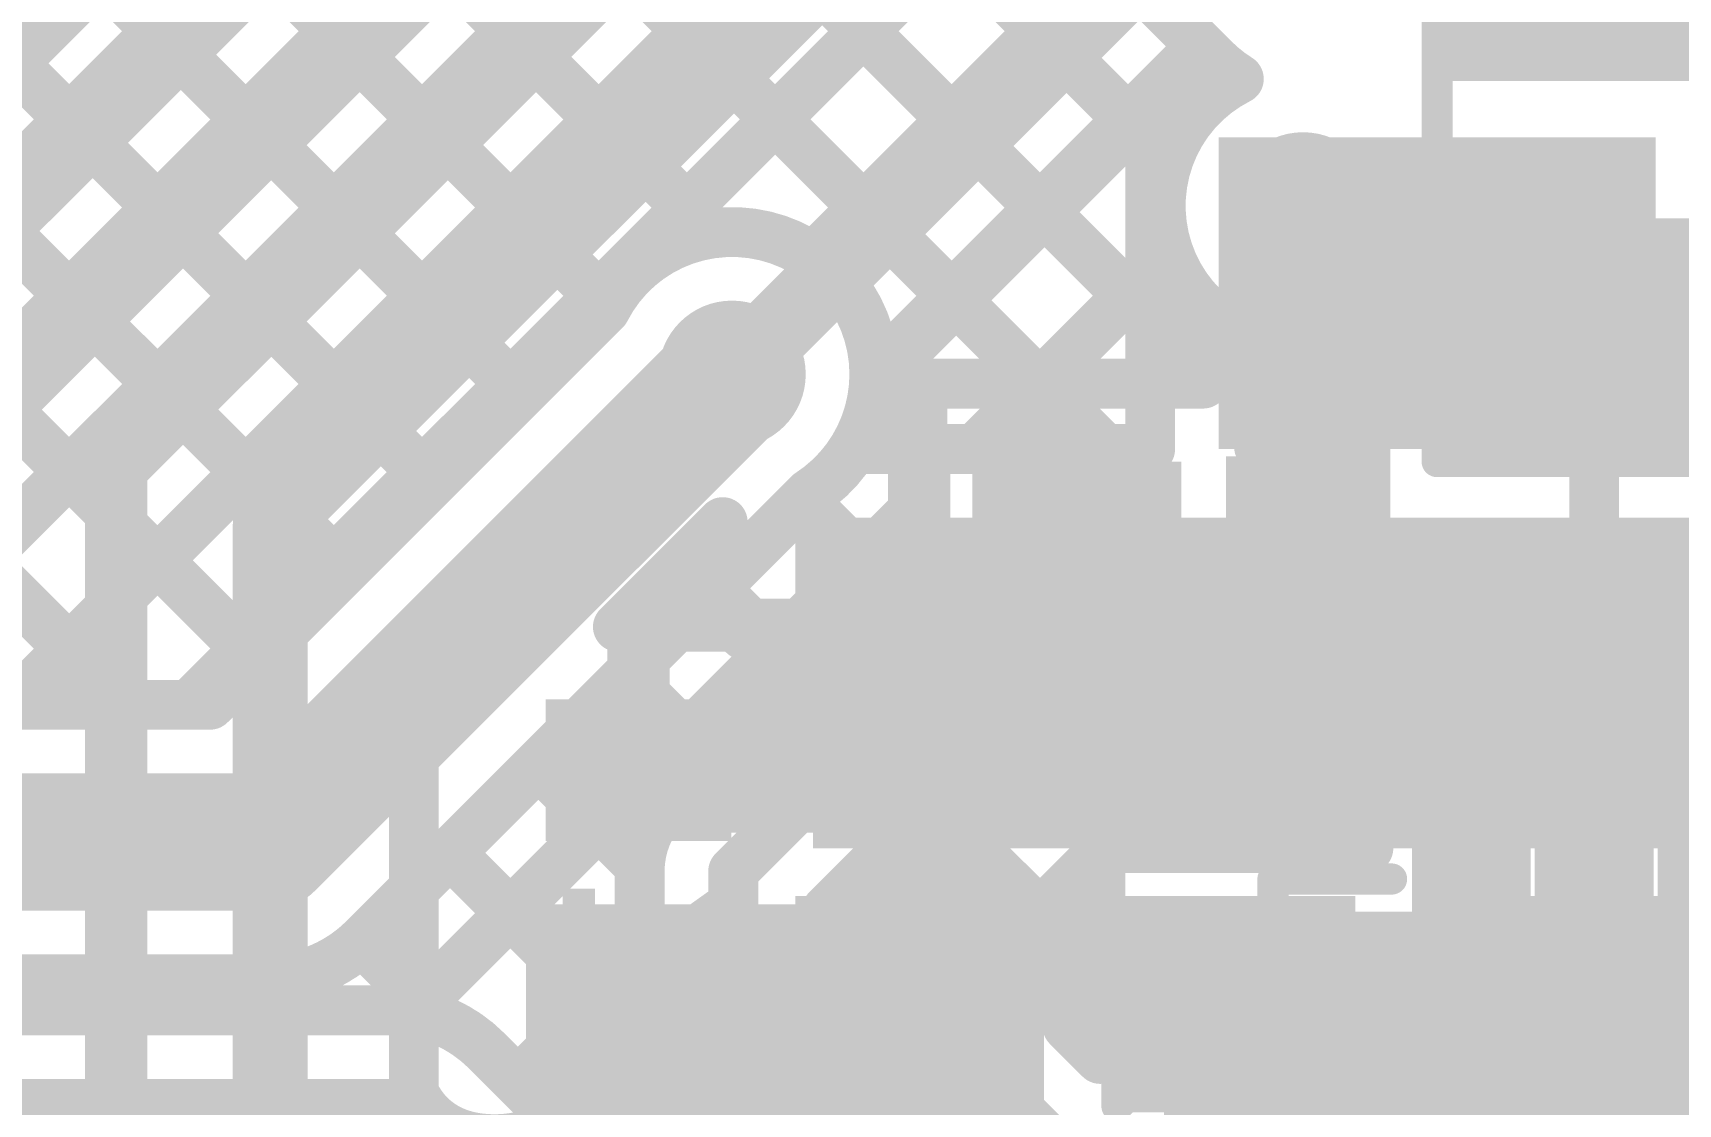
# Model space of a CAD drawing. Header units: millimetres. Extents: x -0.57 to 2.98, y -0.65 to 2.86.
# Drawn here: x 1.542 to 1.8056, y 1.326 to 1.4977 of the extents above; entities that cross this region are included whole.
import ezdxf

# ---------------------------------------------------------------- set-up
doc = ezdxf.new("R2010")
doc.units = ezdxf.units.MM
doc.header["$MEASUREMENT"] = 0
for name, color, linetype in [('BottomLayer', 5, 'Continuous'), ('BottomPaste', 16, 'Continuous'), ('BottomSolder', 6, 'Continuous'), ('Mechanical2', 216, 'Continuous'), ('TopLayer', 1, 'Continuous'), ('TopOverlay', 2, 'Continuous'), ('TopPaste', 8, 'Continuous'), ('TopSolder', 216, 'Continuous'), ('ViaHoleLayer', 16, 'Continuous')]:
    doc.layers.add(name, color=color, linetype=linetype)
doc.styles.add('Arial', font='', dxfattribs={"height": 0.2})
doc.styles.get('Arial').set_extended_font_data('Arial')

# ---------------------------------------------------------------- blocks, each defined once
blk = doc.blocks.new('24_WQFN__4X4__92')
at = {"layer": 'TopLayer'}
for points in [[(-0.05472, 0.05906), (-0.05472, 0.09252), (-0.0437, 0.09252), (-0.0437, 0.05906)], [(-0.03504, 0.05906), (-0.03504, 0.09252), (-0.02402, 0.09252), (-0.02402, 0.05906)], [(-0.01535, 0.05906), (-0.01535, 0.09252), (-0.00433, 0.09252), (-0.00433, 0.05906)], [(0.00433, 0.05906), (0.00433, 0.09252), (0.01535, 0.09252), (0.01535, 0.05906)], [(0.02402, 0.05906), (0.02402, 0.09252), (0.03504, 0.09252), (0.03504, 0.05906)], [(0.0437, 0.05906), (0.0437, 0.09252), (0.05472, 0.09252), (0.05472, 0.05906)], [(-0.09449, 0.05472), (-0.06102, 0.05472), (-0.06102, 0.0437), (-0.09449, 0.0437)], [(-0.05315, 0.05315), (0.05315, 0.05315), (0.05315, -0.05315), (-0.05315, -0.05315)], [(0.06102, 0.05472), (0.09449, 0.05472), (0.09449, 0.0437), (0.06102, 0.0437)], [(-0.09449, 0.03504), (-0.06102, 0.03504), (-0.06102, 0.02402), (-0.09449, 0.02402)], [(0.06102, 0.03504), (0.09449, 0.03504), (0.09449, 0.02402), (0.06102, 0.02402)], [(-0.09449, 0.01535), (-0.06102, 0.01535), (-0.06102, 0.00433), (-0.09449, 0.00433)], [(0.06102, 0.01535), (0.09449, 0.01535), (0.09449, 0.00433), (0.06102, 0.00433)], [(-0.09449, -0.00433), (-0.06102, -0.00433), (-0.06102, -0.01535), (-0.09449, -0.01535)], [(0.06102, -0.00433), (0.09449, -0.00433), (0.09449, -0.01535), (0.06102, -0.01535)], [(-0.09449, -0.02402), (-0.06102, -0.02402), (-0.06102, -0.03504), (-0.09449, -0.03504)], [(0.06102, -0.02402), (0.09449, -0.02402), (0.09449, -0.03504), (0.06102, -0.03504)], [(-0.06102, -0.05472), (-0.09449, -0.05472), (-0.09449, -0.0437), (-0.06102, -0.0437)], [(0.06102, -0.0437), (0.09449, -0.0437), (0.09449, -0.05472), (0.06102, -0.05472)], [(-0.0437, -0.05906), (-0.0437, -0.09252), (-0.05472, -0.09252), (-0.05472, -0.05906)], [(-0.02402, -0.05906), (-0.02402, -0.09252), (-0.03504, -0.09252), (-0.03504, -0.05906)], [(-0.00433, -0.05906), (-0.00433, -0.09252), (-0.01535, -0.09252), (-0.01535, -0.05906)], [(0.01535, -0.05906), (0.01535, -0.09252), (0.00433, -0.09252), (0.00433, -0.05906)], [(0.03504, -0.05906), (0.03504, -0.09252), (0.02402, -0.09252), (0.02402, -0.05906)], [(0.05472, -0.05906), (0.05472, -0.09252), (0.0437, -0.09252), (0.0437, -0.05906)]]:
    blk.add_hatch(color=1, dxfattribs=at).paths.add_polyline_path(points)
at = {"layer": 'TopPaste'}
for points in [[(-0.05472, 0.05906), (-0.05472, 0.09252), (-0.0437, 0.09252), (-0.0437, 0.05906)], [(-0.03504, 0.05906), (-0.03504, 0.09252), (-0.02402, 0.09252), (-0.02402, 0.05906)], [(-0.01535, 0.05906), (-0.01535, 0.09252), (-0.00433, 0.09252), (-0.00433, 0.05906)], [(0.00433, 0.05906), (0.00433, 0.09252), (0.01535, 0.09252), (0.01535, 0.05906)], [(0.02402, 0.05906), (0.02402, 0.09252), (0.03504, 0.09252), (0.03504, 0.05906)], [(0.0437, 0.05906), (0.0437, 0.09252), (0.05472, 0.09252), (0.05472, 0.05906)], [(-0.09449, 0.05472), (-0.06102, 0.05472), (-0.06102, 0.0437), (-0.09449, 0.0437)], [(-0.05315, 0.05315), (0.05315, 0.05315), (0.05315, -0.05315), (-0.05315, -0.05315)], [(0.06102, 0.05472), (0.09449, 0.05472), (0.09449, 0.0437), (0.06102, 0.0437)], [(-0.09449, 0.03504), (-0.06102, 0.03504), (-0.06102, 0.02402), (-0.09449, 0.02402)], [(0.06102, 0.03504), (0.09449, 0.03504), (0.09449, 0.02402), (0.06102, 0.02402)], [(-0.09449, 0.01535), (-0.06102, 0.01535), (-0.06102, 0.00433), (-0.09449, 0.00433)], [(0.06102, 0.01535), (0.09449, 0.01535), (0.09449, 0.00433), (0.06102, 0.00433)], [(-0.09449, -0.00433), (-0.06102, -0.00433), (-0.06102, -0.01535), (-0.09449, -0.01535)], [(0.06102, -0.00433), (0.09449, -0.00433), (0.09449, -0.01535), (0.06102, -0.01535)], [(-0.09449, -0.02402), (-0.06102, -0.02402), (-0.06102, -0.03504), (-0.09449, -0.03504)], [(0.06102, -0.02402), (0.09449, -0.02402), (0.09449, -0.03504), (0.06102, -0.03504)], [(-0.06102, -0.05472), (-0.09449, -0.05472), (-0.09449, -0.0437), (-0.06102, -0.0437)], [(0.06102, -0.0437), (0.09449, -0.0437), (0.09449, -0.05472), (0.06102, -0.05472)], [(-0.0437, -0.05906), (-0.0437, -0.09252), (-0.05472, -0.09252), (-0.05472, -0.05906)], [(-0.02402, -0.05906), (-0.02402, -0.09252), (-0.03504, -0.09252), (-0.03504, -0.05906)], [(-0.00433, -0.05906), (-0.00433, -0.09252), (-0.01535, -0.09252), (-0.01535, -0.05906)], [(0.01535, -0.05906), (0.01535, -0.09252), (0.00433, -0.09252), (0.00433, -0.05906)], [(0.03504, -0.05906), (0.03504, -0.09252), (0.02402, -0.09252), (0.02402, -0.05906)], [(0.05472, -0.05906), (0.05472, -0.09252), (0.0437, -0.09252), (0.0437, -0.05906)]]:
    blk.add_hatch(color=8, dxfattribs=at).paths.add_polyline_path(points)
at = {"layer": 'TopSolder'}
for points in [[(-0.05872, 0.05506), (-0.05872, 0.09652), (-0.0397, 0.09652), (-0.0397, 0.05506)], [(-0.03904, 0.05506), (-0.03904, 0.09652), (-0.02002, 0.09652), (-0.02002, 0.05506)], [(-0.01935, 0.05506), (-0.01935, 0.09652), (-0.00033, 0.09652), (-0.00033, 0.05506)], [(0.00033, 0.05506), (0.00033, 0.09652), (0.01935, 0.09652), (0.01935, 0.05506)], [(0.02002, 0.05506), (0.02002, 0.09652), (0.03904, 0.09652), (0.03904, 0.05506)], [(0.0397, 0.05506), (0.0397, 0.09652), (0.05872, 0.09652), (0.05872, 0.05506)], [(-0.09849, 0.05872), (-0.05702, 0.05872), (-0.05702, 0.0397), (-0.09849, 0.0397)], [(0.05702, 0.05872), (0.09849, 0.05872), (0.09849, 0.0397), (0.05702, 0.0397)], [(-0.05715, 0.05715), (0.05715, 0.05715), (0.05715, -0.05715), (-0.05715, -0.05715)], [(-0.09849, 0.03904), (-0.05702, 0.03904), (-0.05702, 0.02002), (-0.09849, 0.02002)], [(0.05702, 0.03904), (0.09849, 0.03904), (0.09849, 0.02002), (0.05702, 0.02002)], [(-0.09849, 0.01935), (-0.05702, 0.01935), (-0.05702, 0.00033), (-0.09849, 0.00033)], [(0.05702, 0.01935), (0.09849, 0.01935), (0.09849, 0.00033), (0.05702, 0.00033)], [(-0.09849, -0.00033), (-0.05702, -0.00033), (-0.05702, -0.01935), (-0.09849, -0.01935)], [(0.05702, -0.00033), (0.09849, -0.00033), (0.09849, -0.01935), (0.05702, -0.01935)], [(-0.09849, -0.02002), (-0.05702, -0.02002), (-0.05702, -0.03904), (-0.09849, -0.03904)], [(0.05702, -0.02002), (0.09849, -0.02002), (0.09849, -0.03904), (0.05702, -0.03904)], [(-0.05702, -0.05872), (-0.09849, -0.05872), (-0.09849, -0.0397), (-0.05702, -0.0397)], [(0.05702, -0.0397), (0.09849, -0.0397), (0.09849, -0.05872), (0.05702, -0.05872)], [(-0.0397, -0.05506), (-0.0397, -0.09652), (-0.05872, -0.09652), (-0.05872, -0.05506)], [(-0.02002, -0.05506), (-0.02002, -0.09652), (-0.03904, -0.09652), (-0.03904, -0.05506)], [(-0.00033, -0.05506), (-0.00033, -0.09652), (-0.01935, -0.09652), (-0.01935, -0.05506)], [(0.01935, -0.05506), (0.01935, -0.09652), (0.00033, -0.09652), (0.00033, -0.05506)], [(0.03904, -0.05506), (0.03904, -0.09652), (0.02002, -0.09652), (0.02002, -0.05506)], [(0.05872, -0.05506), (0.05872, -0.09652), (0.0397, -0.09652), (0.0397, -0.05506)]]:
    blk.add_hatch(color=216, dxfattribs=at).paths.add_polyline_path(points)
at = {"layer": 'TopOverlay', "const_width": 0.005}
for points in [[(-0.081, 0.063), (-0.081, 0.081)], [(-0.081, 0.081), (-0.062, 0.081)], [(0.062, 0.081), (0.081, 0.081)], [(0.081, 0.063), (0.081, 0.081)], [(-0.106, 0.05457), (-0.101, 0.04957)], [(-0.106, 0.04457), (-0.106, 0.05457)], [(-0.106, 0.04457), (-0.101, 0.04957)], [(-0.081, -0.081), (-0.081, -0.063)], [(0.081, -0.081), (0.081, -0.063)], [(-0.081, -0.081), (-0.062, -0.081)], [(0.062, -0.081), (0.081, -0.081)]]:
    blk.add_lwpolyline(points, dxfattribs=at)
at = {"layer": 'TopOverlay', "const_width": 0.0025}
for points in [[(-0.08225, 0.081, 1), (-0.07975, 0.081, 1)], [(-0.08225, 0.081, 1), (-0.07975, 0.081, 1)], [(-0.06325, 0.081, 1), (-0.06075, 0.081, 1)], [(0.06075, 0.081, 1), (0.06325, 0.081, 1)], [(0.07975, 0.081, 1), (0.08225, 0.081, 1)], [(0.07975, 0.081, 1), (0.08225, 0.081, 1)], [(-0.08225, 0.063, 1), (-0.07975, 0.063, 1)], [(0.07975, 0.063, 1), (0.08225, 0.063, 1)], [(-0.10725, 0.05457, 1), (-0.10475, 0.05457, 1)], [(-0.10725, 0.05457, 1), (-0.10475, 0.05457, 1)], [(-0.10225, 0.04957, 1), (-0.09975, 0.04957, 1)], [(-0.10225, 0.04957, 1), (-0.09975, 0.04957, 1)], [(-0.10725, 0.04457, 1), (-0.10475, 0.04457, 1)], [(-0.10725, 0.04457, 1), (-0.10475, 0.04457, 1)], [(-0.08225, -0.063, 1), (-0.07975, -0.063, 1)], [(0.07975, -0.063, 1), (0.08225, -0.063, 1)], [(-0.08225, -0.081, 1), (-0.07975, -0.081, 1)], [(-0.08225, -0.081, 1), (-0.07975, -0.081, 1)], [(-0.06325, -0.081, 1), (-0.06075, -0.081, 1)], [(0.06075, -0.081, 1), (0.06325, -0.081, 1)], [(0.07975, -0.081, 1), (0.08225, -0.081, 1)], [(0.07975, -0.081, 1), (0.08225, -0.081, 1)]]:
    blk.add_lwpolyline(points, format="xyb", close=True, dxfattribs=at)
blk = doc.blocks.new('SOLDER_BRIDGE_126')
at = {"layer": 'TopLayer'}
for points in [[(-0.045, -0.0175), (-0.045, 0.0175), (-0.015, 0.0175), (-0.015, -0.0175)], [(0.015, -0.0175), (0.015, 0.0175), (0.045, 0.0175), (0.045, -0.0175)]]:
    blk.add_hatch(color=1, dxfattribs=at).paths.add_polyline_path(points)
at = {"layer": 'TopPaste'}
for points in [[(-0.045, -0.0175), (-0.045, 0.0175), (-0.015, 0.0175), (-0.015, -0.0175)], [(0.015, -0.0175), (0.015, 0.0175), (0.045, 0.0175), (0.045, -0.0175)]]:
    blk.add_hatch(color=8, dxfattribs=at).paths.add_polyline_path(points)
at = {"layer": 'TopSolder'}
for points in [[(-0.049, -0.0215), (-0.049, 0.0215), (-0.011, 0.0215), (-0.011, -0.0215)], [(0.011, -0.0215), (0.011, 0.0215), (0.049, 0.0215), (0.049, -0.0215)]]:
    blk.add_hatch(color=216, dxfattribs=at).paths.add_polyline_path(points)
at = {"layer": 'TopOverlay', "const_width": 0.005}
for points in [[(-0.05, -0.022), (-0.05, 0.022)], [(0.05, 0.022), (-0.05, 0.022)], [(0.05, -0.022), (0.05, 0.022)], [(0.05, -0.022), (-0.05, -0.022)]]:
    blk.add_lwpolyline(points, dxfattribs=at)
at = {"layer": 'TopOverlay', "const_width": 0.0025}
for points in [[(-0.05125, 0.022, 1), (-0.04875, 0.022, 1)], [(-0.05125, 0.022, 1), (-0.04875, 0.022, 1)], [(0.04875, 0.022, 1), (0.05125, 0.022, 1)], [(0.04875, 0.022, 1), (0.05125, 0.022, 1)], [(-0.05125, -0.022, 1), (-0.04875, -0.022, 1)], [(-0.05125, -0.022, 1), (-0.04875, -0.022, 1)], [(0.04875, -0.022, 1), (0.05125, -0.022, 1)], [(0.04875, -0.022, 1), (0.05125, -0.022, 1)]]:
    blk.add_lwpolyline(points, format="xyb", close=True, dxfattribs=at)
blk = doc.blocks.new('CAP_0603_B_194')
at = {"layer": 'BottomLayer'}
for points in [[(-0.045, -0.0175), (-0.045, 0.0175), (-0.015, 0.0175), (-0.015, -0.0175)], [(0.015, -0.0175), (0.015, 0.0175), (0.045, 0.0175), (0.045, -0.0175)]]:
    blk.add_hatch(color=5, dxfattribs=at).paths.add_polyline_path(points)
at = {"layer": 'BottomPaste'}
for points in [[(-0.045, -0.0175), (-0.045, 0.0175), (-0.015, 0.0175), (-0.015, -0.0175)], [(0.015, -0.0175), (0.015, 0.0175), (0.045, 0.0175), (0.045, -0.0175)]]:
    blk.add_hatch(color=16, dxfattribs=at).paths.add_polyline_path(points)
at = {"layer": 'BottomSolder'}
for points in [[(-0.04736, -0.01986), (-0.04736, 0.01986), (-0.01264, 0.01986), (-0.01264, -0.01986)], [(0.01264, -0.01986), (0.01264, 0.01986), (0.04736, 0.01986), (0.04736, -0.01986)]]:
    blk.add_hatch(color=6, dxfattribs=at).paths.add_polyline_path(points)
blk = doc.blocks.new('CAP_0402_195')
at = {"layer": 'TopLayer'}
for points in [[(-0.0275, -0.0125), (-0.0275, 0.0125), (-0.0095, 0.0125), (-0.0095, -0.0125)], [(0.0095, -0.0125), (0.0095, 0.0125), (0.0275, 0.0125), (0.0275, -0.0125)]]:
    blk.add_hatch(color=1, dxfattribs=at).paths.add_polyline_path(points)
at = {"layer": 'TopPaste'}
for points in [[(-0.0275, -0.0125), (-0.0275, 0.0125), (-0.0095, 0.0125), (-0.0095, -0.0125)], [(0.0095, -0.0125), (0.0095, 0.0125), (0.0275, 0.0125), (0.0275, -0.0125)]]:
    blk.add_hatch(color=8, dxfattribs=at).paths.add_polyline_path(points)
at = {"layer": 'TopSolder'}
for points in [[(-0.02986, -0.01486), (-0.02986, 0.01486), (-0.00714, 0.01486), (-0.00714, -0.01486)], [(0.00714, -0.01486), (0.00714, 0.01486), (0.02986, 0.01486), (0.02986, -0.01486)]]:
    blk.add_hatch(color=216, dxfattribs=at).paths.add_polyline_path(points)
at = {"layer": 'TopOverlay', "const_width": 0.005}
for points in [[(-0.011, 0.016), (-0.031, 0.016)], [(-0.031, 0.016), (-0.031, -0.016)], [(0.031, 0.016), (0.011, 0.016)], [(0.031, 0.016), (0.031, -0.016)], [(-0.011, -0.016), (-0.031, -0.016)], [(0.031, -0.016), (0.011, -0.016)]]:
    blk.add_lwpolyline(points, dxfattribs=at)
at = {"layer": 'TopOverlay', "const_width": 0.0025}
for points in [[(-0.03225, 0.016, 1), (-0.02975, 0.016, 1)], [(-0.03225, 0.016, 1), (-0.02975, 0.016, 1)], [(-0.01225, 0.016, 1), (-0.00975, 0.016, 1)], [(0.00975, 0.016, 1), (0.01225, 0.016, 1)], [(0.02975, 0.016, 1), (0.03225, 0.016, 1)], [(0.02975, 0.016, 1), (0.03225, 0.016, 1)], [(-0.03225, -0.016, 1), (-0.02975, -0.016, 1)], [(-0.03225, -0.016, 1), (-0.02975, -0.016, 1)], [(-0.01225, -0.016, 1), (-0.00975, -0.016, 1)], [(0.00975, -0.016, 1), (0.01225, -0.016, 1)], [(0.02975, -0.016, 1), (0.03225, -0.016, 1)], [(0.02975, -0.016, 1), (0.03225, -0.016, 1)]]:
    blk.add_lwpolyline(points, format="xyb", close=True, dxfattribs=at)
blk = doc.blocks.new('CAP_0603_B_196')
at = {"layer": 'BottomLayer'}
for points in [[(-0.045, -0.0175), (-0.045, 0.0175), (-0.015, 0.0175), (-0.015, -0.0175)], [(0.015, -0.0175), (0.015, 0.0175), (0.045, 0.0175), (0.045, -0.0175)]]:
    blk.add_hatch(color=5, dxfattribs=at).paths.add_polyline_path(points)
at = {"layer": 'BottomPaste'}
for points in [[(-0.045, -0.0175), (-0.045, 0.0175), (-0.015, 0.0175), (-0.015, -0.0175)], [(0.015, -0.0175), (0.015, 0.0175), (0.045, 0.0175), (0.045, -0.0175)]]:
    blk.add_hatch(color=16, dxfattribs=at).paths.add_polyline_path(points)
at = {"layer": 'BottomSolder'}
for points in [[(-0.04736, -0.01986), (-0.04736, 0.01986), (-0.01264, 0.01986), (-0.01264, -0.01986)], [(0.01264, -0.01986), (0.01264, 0.01986), (0.04736, 0.01986), (0.04736, -0.01986)]]:
    blk.add_hatch(color=6, dxfattribs=at).paths.add_polyline_path(points)
blk = doc.blocks.new('CAP_0603_B_197')
at = {"layer": 'BottomLayer'}
for points in [[(-0.045, -0.0175), (-0.045, 0.0175), (-0.015, 0.0175), (-0.015, -0.0175)], [(0.015, -0.0175), (0.015, 0.0175), (0.045, 0.0175), (0.045, -0.0175)]]:
    blk.add_hatch(color=5, dxfattribs=at).paths.add_polyline_path(points)
at = {"layer": 'BottomPaste'}
for points in [[(-0.045, -0.0175), (-0.045, 0.0175), (-0.015, 0.0175), (-0.015, -0.0175)], [(0.015, -0.0175), (0.015, 0.0175), (0.045, 0.0175), (0.045, -0.0175)]]:
    blk.add_hatch(color=16, dxfattribs=at).paths.add_polyline_path(points)
at = {"layer": 'BottomSolder'}
for points in [[(-0.04736, -0.01986), (-0.04736, 0.01986), (-0.01264, 0.01986), (-0.01264, -0.01986)], [(0.01264, -0.01986), (0.01264, 0.01986), (0.04736, 0.01986), (0.04736, -0.01986)]]:
    blk.add_hatch(color=6, dxfattribs=at).paths.add_polyline_path(points)
blk = doc.blocks.new('CAP_0402_B_198')
at = {"layer": 'BottomLayer'}
for points in [[(-0.0095, 0.0125), (-0.0095, -0.0125), (-0.0275, -0.0125), (-0.0275, 0.0125)], [(0.0275, 0.0125), (0.0275, -0.0125), (0.0095, -0.0125), (0.0095, 0.0125)]]:
    blk.add_hatch(color=5, dxfattribs=at).paths.add_polyline_path(points)
at = {"layer": 'BottomPaste'}
for points in [[(-0.0095, 0.0125), (-0.0095, -0.0125), (-0.0275, -0.0125), (-0.0275, 0.0125)], [(0.0275, 0.0125), (0.0275, -0.0125), (0.0095, -0.0125), (0.0095, 0.0125)]]:
    blk.add_hatch(color=16, dxfattribs=at).paths.add_polyline_path(points)
at = {"layer": 'BottomSolder'}
for points in [[(-0.00714, 0.01486), (-0.00714, -0.01486), (-0.02986, -0.01486), (-0.02986, 0.01486)], [(0.02986, 0.01486), (0.02986, -0.01486), (0.00714, -0.01486), (0.00714, 0.01486)]]:
    blk.add_hatch(color=6, dxfattribs=at).paths.add_polyline_path(points)
blk = doc.blocks.new('CAP_0603_B_200')
at = {"layer": 'BottomLayer'}
for points in [[(-0.045, -0.0175), (-0.045, 0.0175), (-0.015, 0.0175), (-0.015, -0.0175)], [(0.015, -0.0175), (0.015, 0.0175), (0.045, 0.0175), (0.045, -0.0175)]]:
    blk.add_hatch(color=5, dxfattribs=at).paths.add_polyline_path(points)
at = {"layer": 'BottomPaste'}
for points in [[(-0.045, -0.0175), (-0.045, 0.0175), (-0.015, 0.0175), (-0.015, -0.0175)], [(0.015, -0.0175), (0.015, 0.0175), (0.045, 0.0175), (0.045, -0.0175)]]:
    blk.add_hatch(color=16, dxfattribs=at).paths.add_polyline_path(points)
at = {"layer": 'BottomSolder'}
for points in [[(-0.04736, -0.01986), (-0.04736, 0.01986), (-0.01264, 0.01986), (-0.01264, -0.01986)], [(0.01264, -0.01986), (0.01264, 0.01986), (0.04736, 0.01986), (0.04736, -0.01986)]]:
    blk.add_hatch(color=6, dxfattribs=at).paths.add_polyline_path(points)

msp = doc.modelspace()

# ---------------------------------------------------------------- hatches: boundary and pattern name
at = {"layer": 'BottomLayer'}
h = msp.add_hatch(color=5, dxfattribs=at)
edge = h.paths.add_edge_path()
edge.add_arc((1.7455, 1.47), 0.01181, 0, 360)
for points in [[(1.732, 1.431), (1.802, 1.431), (1.802, 1.481), (1.732, 1.481)], [(1.667, 1.367), (1.882, 1.367), (1.882, 1.42), (1.667, 1.42)], [(1.621, 1.322), (1.704, 1.322), (1.704, 1.358), (1.621, 1.358)], [(1.71619, 1.325), (1.90069, 1.325), (1.90069, 1.35685), (1.71619, 1.35685)]]:
    msp.add_hatch(color=5, dxfattribs=at).paths.add_polyline_path(points)
h = msp.add_hatch(color=5, dxfattribs=at)
edge = h.paths.add_edge_path()
edge.add_arc((1.654, 1.443), 0.01181, 0, 360)
h = msp.add_hatch(color=5, dxfattribs=at)
edge = h.paths.add_edge_path()
edge.add_arc((1.713, 1.4), 0.01181, 0, 360)
h = msp.add_hatch(color=5, dxfattribs=at)
edge = h.paths.add_edge_path()
edge.add_arc((1.74394, 1.34394), 0.01181, 0, 360)
h = msp.add_hatch(color=5, dxfattribs=at)
edge = h.paths.add_edge_path()
edge.add_arc((1.685, 1.34), 0.01181, 0, 360)
at = {"layer": 'BottomSolder'}
h = msp.add_hatch(color=6, dxfattribs=at)
edge = h.paths.add_edge_path()
edge.add_arc((1.7455, 1.47), 0.00791, 0, 360)
h = msp.add_hatch(color=6, dxfattribs=at)
edge = h.paths.add_edge_path()
edge.add_arc((1.654, 1.443), 0.00791, 0, 360)
h = msp.add_hatch(color=6, dxfattribs=at)
edge = h.paths.add_edge_path()
edge.add_arc((1.713, 1.4), 0.00791, 0, 360)
h = msp.add_hatch(color=6, dxfattribs=at)
edge = h.paths.add_edge_path()
edge.add_arc((1.74394, 1.34394), 0.00791, 0, 360)
h = msp.add_hatch(color=6, dxfattribs=at)
edge = h.paths.add_edge_path()
edge.add_arc((1.685, 1.34), 0.00791, 0, 360)
at = {"layer": 'TopLayer'}
h = msp.add_hatch(color=1, dxfattribs=at)
edge = h.paths.add_edge_path()
edge.add_arc((1.7455, 1.47), 0.01181, 0, 360)
h = msp.add_hatch(color=1, dxfattribs=at)
edge = h.paths.add_edge_path()
edge.add_arc((1.654, 1.443), 0.01181, 0, 360)
for points in [[(1.698, 1.388), (1.726, 1.388), (1.726, 1.429), (1.698, 1.429)], [(1.724, 1.325), (1.759, 1.325), (1.759, 1.356), (1.724, 1.356)]]:
    msp.add_hatch(color=1, dxfattribs=at).paths.add_polyline_path(points)
h = msp.add_hatch(color=1, dxfattribs=at)
edge = h.paths.add_edge_path()
edge.add_arc((1.713, 1.4), 0.01181, 0, 360)
h = msp.add_hatch(color=1, dxfattribs=at)
edge = h.paths.add_edge_path()
edge.add_arc((1.74394, 1.34394), 0.01181, 0, 360)
h = msp.add_hatch(color=1, dxfattribs=at)
edge = h.paths.add_edge_path()
edge.add_arc((1.685, 1.34), 0.01181, 0, 360)
at = {"layer": 'TopSolder'}
h = msp.add_hatch(color=216, dxfattribs=at)
edge = h.paths.add_edge_path()
edge.add_arc((1.7455, 1.47), 0.00791, 0, 360)
h = msp.add_hatch(color=216, dxfattribs=at)
edge = h.paths.add_edge_path()
edge.add_arc((1.654, 1.443), 0.00791, 0, 360)
h = msp.add_hatch(color=216, dxfattribs=at)
edge = h.paths.add_edge_path()
edge.add_arc((1.713, 1.4), 0.00791, 0, 360)
h = msp.add_hatch(color=216, dxfattribs=at)
edge = h.paths.add_edge_path()
edge.add_arc((1.74394, 1.34394), 0.00791, 0, 360)
h = msp.add_hatch(color=216, dxfattribs=at)
edge = h.paths.add_edge_path()
edge.add_arc((1.685, 1.34), 0.00791, 0, 360)
at = {"layer": 'ViaHoleLayer'}
h = msp.add_hatch(color=16, dxfattribs=at)
edge = h.paths.add_edge_path()
edge.add_arc((1.7455, 1.47), 0.00591, 0, 360)
h = msp.add_hatch(color=16, dxfattribs=at)
edge = h.paths.add_edge_path()
edge.add_arc((1.654, 1.443), 0.00591, 0, 360)
h = msp.add_hatch(color=16, dxfattribs=at)
edge = h.paths.add_edge_path()
edge.add_arc((1.713, 1.4), 0.00591, 0, 360)
h = msp.add_hatch(color=16, dxfattribs=at)
edge = h.paths.add_edge_path()
edge.add_arc((1.74394, 1.34394), 0.00591, 0, 360)
h = msp.add_hatch(color=16, dxfattribs=at)
edge = h.paths.add_edge_path()
edge.add_arc((1.685, 1.34), 0.00591, 0, 360)

# ---------------------------------------------------------------- linework, layer by layer
at = {"layer": 'BottomLayer'}
for points, const_width in [([(1.487, 1.44246), (1.75154, 1.707)], 0.01), ([(1.505, 1.435), (1.759, 1.689)], 0.01), ([(1.53531, 1.43631), (1.725, 1.626)], 0.01), ([(1.55531, 1.42803), (1.73528, 1.608)], 0.01), ([(1.58, 1.419), (1.693, 1.532)], 0.012), ([(1.654, 1.443), (1.718, 1.507)], 0.012), ([(1.721, 1.48596), (1.72504, 1.49)], 0.008), ([(1.67678, 1.44173), (1.721, 1.48596)], 0.008), ([(1.721, 1.431), (1.721, 1.48596)], 0.008), ([(1.70405, 1.46901), (1.721, 1.45206)], 0.008), ([(1.69288, 1.431), (1.721, 1.45912)], 0.008), ([(1.68991, 1.45487), (1.71377, 1.431)], 0.008), ([(1.603, 1.391), (1.655, 1.443)], 0.008), ([(1.654, 1.443), (1.655, 1.443)], 0.008), ([(1.6766, 1.43989), (1.68549, 1.431)], 0.008), ([(1.6734, 1.431), (1.7025, 1.431)], 0.008), ([(1.6734, 1.431), (1.7025, 1.431)], 0.008), ([(1.7025, 1.431), (1.7155, 1.431)], 0.008), ([(1.7025, 1.431), (1.7155, 1.431)], 0.008), ([(1.7025, 1.431), (1.7155, 1.431)], 0.008), ([(1.7155, 1.431), (1.721, 1.431)], 0.008), ([(1.7155, 1.431), (1.721, 1.431)], 0.008), ([(1.55531, 1.209), (1.55531, 1.42803)], 0.01), ([(1.684, 1.402), (1.684, 1.427)], 0.01), ([(1.58, 1.275), (1.58, 1.419)], 0.012), ([(1.63571, 1.4025), (1.6525, 1.41929)], 0.008), ([(1.6361, 1.4025), (1.6525, 1.4189)], 0.008), ([(1.6525, 1.4025), (1.6525, 1.41929)], 0.008), ([(1.64657, 1.41335), (1.6525, 1.40742)], 0.008), ([(1.63571, 1.4025), (1.6525, 1.4025)], 0.008), ([(1.6565, 1.402), (1.684, 1.402)], 0.01), ([(1.639, 1.3795), (1.639, 1.3985)], 0.01), ([(1.603, 1.208), (1.603, 1.391)], 0.008), ([(1.639, 1.3795), (1.6855, 1.3795)], 0.02), ([(1.6855, 1.3795), (1.689, 1.376)], 0.008), ([(1.689, 1.376), (1.69, 1.376)], 0.008), ([(1.6405, 1.3405), (1.65406, 1.3405)], 0.022), ([(1.65406, 1.3405), (1.65456, 1.34)], 0.022), ([(1.65456, 1.34), (1.685, 1.34)], 0.022)]:
    msp.add_lwpolyline(points, dxfattribs=dict(at, const_width=const_width))
for points, const_width in [([(1.72304, 1.49, 1), (1.72704, 1.49, 1)], 0.004), ([(1.719, 1.48596, 1), (1.723, 1.48596, 1)], 0.004), ([(1.719, 1.48596, 1), (1.723, 1.48596, 1)], 0.004), ([(1.719, 1.48596, 1), (1.723, 1.48596, 1)], 0.004), ([(1.70205, 1.46901, 1), (1.70605, 1.46901, 1)], 0.004), ([(1.719, 1.45912, 1), (1.723, 1.45912, 1)], 0.004), ([(1.68791, 1.45487, 1), (1.69191, 1.45487, 1)], 0.004), ([(1.719, 1.45206, 1), (1.723, 1.45206, 1)], 0.004), ([(1.651, 1.443, 1), (1.657, 1.443, 1)], 0.006), ([(1.652, 1.443, 1), (1.656, 1.443, 1)], 0.004), ([(1.653, 1.443, 1), (1.657, 1.443, 1)], 0.004), ([(1.653, 1.443, 1), (1.657, 1.443, 1)], 0.004), ([(1.67478, 1.44173, 1), (1.67878, 1.44173, 1)], 0.004), ([(1.67478, 1.44173, 1), (1.67878, 1.44173, 1)], 0.004), ([(1.6746, 1.43989, 1), (1.6786, 1.43989, 1)], 0.004), ([(1.6714, 1.431, 1), (1.6754, 1.431, 1)], 0.004), ([(1.6714, 1.431, 1), (1.6754, 1.431, 1)], 0.004), ([(1.6714, 1.431, 1), (1.6754, 1.431, 1)], 0.004), ([(1.68349, 1.431, 1), (1.68749, 1.431, 1)], 0.004), ([(1.69088, 1.431, 1), (1.69488, 1.431, 1)], 0.004), ([(1.7005, 1.431, 1), (1.7045, 1.431, 1)], 0.004), ([(1.7005, 1.431, 1), (1.7045, 1.431, 1)], 0.004), ([(1.7005, 1.431, 1), (1.7045, 1.431, 1)], 0.004), ([(1.7005, 1.431, 1), (1.7045, 1.431, 1)], 0.004), ([(1.7005, 1.431, 1), (1.7045, 1.431, 1)], 0.004), ([(1.71177, 1.431, 1), (1.71577, 1.431, 1)], 0.004), ([(1.7135, 1.431, 1), (1.7175, 1.431, 1)], 0.004), ([(1.7135, 1.431, 1), (1.7175, 1.431, 1)], 0.004), ([(1.7135, 1.431, 1), (1.7175, 1.431, 1)], 0.004), ([(1.7135, 1.431, 1), (1.7175, 1.431, 1)], 0.004), ([(1.7135, 1.431, 1), (1.7175, 1.431, 1)], 0.004), ([(1.719, 1.431, 1), (1.723, 1.431, 1)], 0.004), ([(1.719, 1.431, 1), (1.723, 1.431, 1)], 0.004), ([(1.719, 1.431, 1), (1.723, 1.431, 1)], 0.004), ([(1.55281, 1.42803, 1), (1.55781, 1.42803, 1)], 0.005), ([(1.55281, 1.42803, 1), (1.55781, 1.42803, 1)], 0.005), ([(1.6815, 1.427, 1), (1.6865, 1.427, 1)], 0.005), ([(1.577, 1.419, 1), (1.583, 1.419, 1)], 0.006), ([(1.577, 1.419, 1), (1.583, 1.419, 1)], 0.006), ([(1.6505, 1.41929, 1), (1.6545, 1.41929, 1)], 0.004), ([(1.6505, 1.41929, 1), (1.6545, 1.41929, 1)], 0.004), ([(1.6505, 1.4189, 1), (1.6545, 1.4189, 1)], 0.004), ([(1.64457, 1.41335, 1), (1.64857, 1.41335, 1)], 0.004), ([(1.6505, 1.40742, 1), (1.6545, 1.40742, 1)], 0.004), ([(1.63371, 1.4025, 1), (1.63771, 1.4025, 1)], 0.004), ([(1.63371, 1.4025, 1), (1.63771, 1.4025, 1)], 0.004), ([(1.6341, 1.4025, 1), (1.6381, 1.4025, 1)], 0.004), ([(1.6505, 1.4025, 1), (1.6545, 1.4025, 1)], 0.004), ([(1.6505, 1.4025, 1), (1.6545, 1.4025, 1)], 0.004), ([(1.654, 1.402, 1), (1.659, 1.402, 1)], 0.005), ([(1.6815, 1.402, 1), (1.6865, 1.402, 1)], 0.005), ([(1.6815, 1.402, 1), (1.6865, 1.402, 1)], 0.005), ([(1.6365, 1.3985, 1), (1.6415, 1.3985, 1)], 0.005), ([(1.601, 1.391, 1), (1.605, 1.391, 1)], 0.004), ([(1.601, 1.391, 1), (1.605, 1.391, 1)], 0.004), ([(1.634, 1.3795, 1), (1.644, 1.3795, 1)], 0.01), ([(1.6805, 1.3795, 1), (1.6905, 1.3795, 1)], 0.01), ([(1.6365, 1.3795, 1), (1.6415, 1.3795, 1)], 0.005), ([(1.6835, 1.3795, 1), (1.6875, 1.3795, 1)], 0.004), ([(1.687, 1.376, 1), (1.691, 1.376, 1)], 0.004), ([(1.687, 1.376, 1), (1.691, 1.376, 1)], 0.004), ([(1.688, 1.376, 1), (1.692, 1.376, 1)], 0.004), ([(1.635, 1.3405, 1), (1.646, 1.3405, 1)], 0.011), ([(1.64856, 1.3405, 1), (1.65956, 1.3405, 1)], 0.011), ([(1.64856, 1.3405, 1), (1.65956, 1.3405, 1)], 0.011), ([(1.64906, 1.34, 1), (1.66006, 1.34, 1)], 0.011), ([(1.64906, 1.34, 1), (1.66006, 1.34, 1)], 0.011), ([(1.6795, 1.34, 1), (1.6905, 1.34, 1)], 0.011)]:
    msp.add_lwpolyline(points, format="xyb", close=True, dxfattribs=dict(at, const_width=const_width))
at = {"layer": 'BottomLayer', "const_width": 0.008}
msp.add_lwpolyline([(1.67678, 1.44173, -0.125261), (1.6734, 1.431)], format="xyb", dxfattribs=at)
at = {"layer": 'Mechanical2', "const_width": 0.01}
msp.add_lwpolyline([(1.75783, 2.80917, -6.230382), (0.64896, 2.81029)], format="xyb", dxfattribs=at)
at = {"layer": 'TopLayer'}
for points, const_width in [([(1.41166, 1.53513), (1.55678, 1.39)], 0.008), ([(1.44007, 1.535), (1.5777, 1.39737)], 0.008), ([(1.46835, 1.535), (1.59184, 1.41151)], 0.008), ([(1.48169, 1.41779), (1.59889, 1.535)], 0.008), ([(1.48169, 1.41779), (1.59889, 1.535)], 0.008), ([(1.48218, 1.39), (1.62718, 1.535)], 0.008), ([(1.49664, 1.535), (1.60598, 1.42565)], 0.008), ([(1.51046, 1.39), (1.65546, 1.535)], 0.008), ([(1.52492, 1.535), (1.62012, 1.4398)], 0.008), ([(1.53875, 1.39), (1.68375, 1.535)], 0.008), ([(1.5532, 1.535), (1.63408, 1.45412)], 0.008), ([(1.56703, 1.39), (1.712, 1.53497)], 0.008), ([(1.58149, 1.535), (1.65089, 1.4656)], 0.008), ([(1.60977, 1.535), (1.70327, 1.4415)], 0.008), ([(1.63806, 1.535), (1.7295, 1.44356)], 0.008), ([(1.66634, 1.535), (1.72393, 1.47741)], 0.008), ([(1.66704, 1.46172), (1.71542, 1.51011)], 0.008), ([(1.71848, 1.50629), (1.73129, 1.49348)], 0.008), ([(1.67681, 1.44321), (1.72919, 1.49559)], 0.008), ([(1.7445, 1.469), (1.7455, 1.47)], 0.008), ([(1.7445, 1.415), (1.7445, 1.469)], 0.008), ([(1.70338, 1.4415), (1.72407, 1.46219)], 0.008), ([(1.57033, 1.39), (1.63367, 1.45334)], 0.008), ([(1.7295, 1.4415), (1.7295, 1.45374)], 0.008), ([(1.57944, 1.368), (1.654, 1.44256)], 0.022), ([(1.654, 1.44256), (1.654, 1.443)], 0.022), ([(1.79216, 1.35685), (1.79216, 1.449)], 0.008), ([(1.6845, 1.4415), (1.7295, 1.4415)], 0.008), ([(1.6845, 1.407), (1.6845, 1.4415)], 0.008), ([(1.6766, 1.43989), (1.6845, 1.43199)], 0.008), ([(1.7075, 1.415), (1.7075, 1.4375)], 0.01), ([(1.59503, 1.35248), (1.66641, 1.42386)], 0.008), ([(1.6026, 1.34072), (1.6845, 1.42262)], 0.008), ([(1.66538, 1.42283), (1.68129, 1.40692)], 0.008), ([(1.6885, 1.415), (1.7075, 1.415)], 0.01), ([(1.7445, 1.39269), (1.7445, 1.415)], 0.008), ([(1.65124, 1.40868), (1.66479, 1.39513)], 0.008), ([(1.64359, 1.37393), (1.67226, 1.4026)], 0.008), ([(1.705, 1.392), (1.713, 1.4)], 0.008), ([(1.713, 1.37819), (1.713, 1.4)], 0.01), ([(1.63709, 1.39454), (1.65065, 1.38099)], 0.008), ([(1.65419, 1.36331), (1.68287, 1.392)], 0.008), ([(1.68287, 1.392), (1.705, 1.392)], 0.008), ([(1.7445, 1.39269), (1.74919, 1.388)], 0.008), ([(1.46325, 1.39), (1.57033, 1.39)], 0.008), ([(1.74919, 1.388), (1.765, 1.388)], 0.008), ([(1.765, 1.388), (1.77248, 1.38052)], 0.008), ([(1.62295, 1.3804), (1.63921, 1.36414)], 0.008), ([(1.77248, 1.35685), (1.77248, 1.38052)], 0.008), ([(1.454, 1.368), (1.579, 1.368)], 0.022), ([(1.579, 1.368), (1.57944, 1.368)], 0.022), ([(1.66919, 1.3571), (1.68909, 1.377)], 0.008), ([(1.68089, 1.36244), (1.69545, 1.377)], 0.008), ([(1.68909, 1.377), (1.70129, 1.377)], 0.008), ([(1.68909, 1.377), (1.70129, 1.377)], 0.008), ([(1.71374, 1.367), (1.7229, 1.37616)], 0.008), ([(1.72471, 1.377), (1.737, 1.377)], 0.008), ([(1.74116, 1.37533), (1.74949, 1.367)], 0.008), ([(1.686, 1.37392), (1.713, 1.34692)], 0.008), ([(1.714, 1.37421), (1.7212, 1.367)], 0.008), ([(1.74202, 1.367), (1.74806, 1.37304)], 0.008), ([(1.74919, 1.373), (1.75597, 1.373)], 0.008), ([(1.75597, 1.367), (1.75597, 1.373)], 0.008), ([(1.713, 1.367), (1.75597, 1.367)], 0.008), ([(1.713, 1.33321), (1.713, 1.367)], 0.008), ([(1.60881, 1.36626), (1.63919, 1.33588)], 0.008), ([(1.70197, 1.35524), (1.713, 1.36626)], 0.008), ([(1.63919, 1.31), (1.63919, 1.36331)], 0.008), ([(1.65419, 1.28581), (1.65419, 1.36331)], 0.008), ([(1.59466, 1.35212), (1.60743, 1.33935)], 0.008), ([(1.61968, 1.32951), (1.63919, 1.34902)], 0.008), ([(1.454, 1.346), (1.579, 1.346)], 0.008), ([(1.54421, 1.346), (1.54921, 1.341)], 0.008), ([(1.54632, 1.341), (1.55132, 1.346)], 0.008), ([(1.5725, 1.346), (1.5775, 1.341)], 0.008), ([(1.5746, 1.341), (1.5796, 1.346)], 0.008), ([(1.74394, 1.33027), (1.74394, 1.34394)], 0.008), ([(1.42901, 1.341), (1.59907, 1.341)], 0.008), ([(1.685, 1.34), (1.71441, 1.31059)], 0.008), ([(1.70776, 1.33845), (1.713, 1.33321)], 0.008), ([(1.61467, 1.33452), (1.63919, 1.31)], 0.008), ([(1.407, 1.319), (1.59907, 1.319)], 0.022), ([(1.59907, 1.319), (1.62669, 1.29138)], 0.022)]:
    msp.add_lwpolyline(points, dxfattribs=dict(at, const_width=const_width))
for points, const_width in [([(1.72719, 1.49559, 1), (1.73119, 1.49559, 1)], 0.004), ([(1.72929, 1.49348, 1), (1.73329, 1.49348, 1)], 0.004), ([(1.72929, 1.49348, 1), (1.73329, 1.49348, 1)], 0.004), ([(1.73321, 1.49036, 1), (1.73721, 1.49036, 1)], 0.004), ([(1.73321, 1.49036, 1), (1.73721, 1.49036, 1)], 0.004), ([(1.72193, 1.47741, 1), (1.72593, 1.47741, 1)], 0.004), ([(1.7435, 1.47, 1), (1.7475, 1.47, 1)], 0.004), ([(1.7425, 1.469, 1), (1.7465, 1.469, 1)], 0.004), ([(1.7425, 1.469, 1), (1.7465, 1.469, 1)], 0.004), ([(1.64889, 1.4656, 1), (1.65289, 1.4656, 1)], 0.004), ([(1.72207, 1.46219, 1), (1.72607, 1.46219, 1)], 0.004), ([(1.66504, 1.46172, 1), (1.66904, 1.46172, 1)], 0.004), ([(1.63208, 1.45412, 1), (1.63608, 1.45412, 1)], 0.004), ([(1.63167, 1.45334, 1), (1.63567, 1.45334, 1)], 0.004), ([(1.63167, 1.45334, 1), (1.63567, 1.45334, 1)], 0.004), ([(1.7275, 1.45374, 1), (1.7315, 1.45374, 1)], 0.004), ([(1.7275, 1.45374, 1), (1.7315, 1.45374, 1)], 0.004), ([(1.6485, 1.443, 1), (1.6595, 1.443, 1)], 0.011), ([(1.6485, 1.44256, 1), (1.6595, 1.44256, 1)], 0.011), ([(1.6485, 1.44256, 1), (1.6595, 1.44256, 1)], 0.011), ([(1.79016, 1.449, 1), (1.79416, 1.449, 1)], 0.004), ([(1.7275, 1.44356, 1), (1.7315, 1.44356, 1)], 0.004), ([(1.67481, 1.44321, 1), (1.67881, 1.44321, 1)], 0.004), ([(1.67481, 1.443, 1), (1.67881, 1.443, 1)], 0.004), ([(1.67481, 1.443, 1), (1.67881, 1.443, 1)], 0.004), ([(1.6825, 1.4415, 1), (1.6865, 1.4415, 1)], 0.004), ([(1.6825, 1.4415, 1), (1.6865, 1.4415, 1)], 0.004), ([(1.70127, 1.4415, 1), (1.70527, 1.4415, 1)], 0.004), ([(1.70138, 1.4415, 1), (1.70538, 1.4415, 1)], 0.004), ([(1.7275, 1.4415, 1), (1.7315, 1.4415, 1)], 0.004), ([(1.7275, 1.4415, 1), (1.7315, 1.4415, 1)], 0.004), ([(1.61812, 1.4398, 1), (1.62212, 1.4398, 1)], 0.004), ([(1.6746, 1.43989, 1), (1.6786, 1.43989, 1)], 0.004), ([(1.705, 1.4375, 1), (1.71, 1.4375, 1)], 0.005), ([(1.6825, 1.43199, 1), (1.6865, 1.43199, 1)], 0.004), ([(1.60398, 1.42565, 1), (1.60798, 1.42565, 1)], 0.004), ([(1.66338, 1.42283, 1), (1.66738, 1.42283, 1)], 0.004), ([(1.66441, 1.42386, 1), (1.66841, 1.42386, 1)], 0.004), ([(1.66441, 1.42386, 1), (1.66841, 1.42386, 1)], 0.004), ([(1.6825, 1.42262, 1), (1.6865, 1.42262, 1)], 0.004), ([(1.686, 1.415, 1), (1.691, 1.415, 1)], 0.005), ([(1.705, 1.415, 1), (1.71, 1.415, 1)], 0.005), ([(1.705, 1.415, 1), (1.71, 1.415, 1)], 0.005), ([(1.7425, 1.415, 1), (1.7465, 1.415, 1)], 0.004), ([(1.7425, 1.415, 1), (1.7465, 1.415, 1)], 0.004), ([(1.58984, 1.41151, 1), (1.59384, 1.41151, 1)], 0.004), ([(1.64924, 1.40868, 1), (1.65324, 1.40868, 1)], 0.004), ([(1.67929, 1.40692, 1), (1.68329, 1.40692, 1)], 0.004), ([(1.68087, 1.407, 1), (1.68487, 1.407, 1)], 0.004), ([(1.68087, 1.407, 1), (1.68487, 1.407, 1)], 0.004), ([(1.6825, 1.407, 1), (1.6865, 1.407, 1)], 0.004), ([(1.67026, 1.4026, 1), (1.67426, 1.4026, 1)], 0.004), ([(1.67027, 1.40261, 1), (1.67427, 1.40261, 1)], 0.004), ([(1.67027, 1.40261, 1), (1.67427, 1.40261, 1)], 0.004), ([(1.7105, 1.4, 1), (1.7155, 1.4, 1)], 0.005), ([(1.711, 1.4, 1), (1.715, 1.4, 1)], 0.004), ([(1.5757, 1.39737, 1), (1.5797, 1.39737, 1)], 0.004), ([(1.63509, 1.39454, 1), (1.63909, 1.39454, 1)], 0.004), ([(1.66279, 1.39513, 1), (1.66679, 1.39513, 1)], 0.004), ([(1.68087, 1.392, 1), (1.68487, 1.392, 1)], 0.004), ([(1.68087, 1.392, 1), (1.68487, 1.392, 1)], 0.004), ([(1.703, 1.392, 1), (1.707, 1.392, 1)], 0.004), ([(1.703, 1.392, 1), (1.707, 1.392, 1)], 0.004), ([(1.7425, 1.39269, 1), (1.7465, 1.39269, 1)], 0.004), ([(1.7425, 1.39269, 1), (1.7465, 1.39269, 1)], 0.004), ([(1.53675, 1.39, 1), (1.54075, 1.39, 1)], 0.004), ([(1.55478, 1.39, 1), (1.55878, 1.39, 1)], 0.004), ([(1.56503, 1.39, 1), (1.56903, 1.39, 1)], 0.004), ([(1.56833, 1.39, 1), (1.57233, 1.39, 1)], 0.004), ([(1.56833, 1.39, 1), (1.57233, 1.39, 1)], 0.004), ([(1.74719, 1.388, 1), (1.75119, 1.388, 1)], 0.004), ([(1.74719, 1.388, 1), (1.75119, 1.388, 1)], 0.004), ([(1.763, 1.388, 1), (1.767, 1.388, 1)], 0.004), ([(1.763, 1.388, 1), (1.767, 1.388, 1)], 0.004), ([(1.62095, 1.3804, 1), (1.62495, 1.3804, 1)], 0.004), ([(1.64865, 1.38099, 1), (1.65265, 1.38099, 1)], 0.004), ([(1.77048, 1.38052, 1), (1.77448, 1.38052, 1)], 0.004), ([(1.77048, 1.38052, 1), (1.77448, 1.38052, 1)], 0.004), ([(1.7105, 1.37819, 1), (1.7155, 1.37819, 1)], 0.005), ([(1.5735, 1.368, 1), (1.5845, 1.368, 1)], 0.011), ([(1.5735, 1.368, 1), (1.5845, 1.368, 1)], 0.011), ([(1.57394, 1.368, 1), (1.58494, 1.368, 1)], 0.011), ([(1.57394, 1.368, 1), (1.58494, 1.368, 1)], 0.011), ([(1.68709, 1.377, 1), (1.69109, 1.377, 1)], 0.004), ([(1.68709, 1.377, 1), (1.69109, 1.377, 1)], 0.004), ([(1.68709, 1.377, 1), (1.69109, 1.377, 1)], 0.004), ([(1.69345, 1.377, 1), (1.69745, 1.377, 1)], 0.004), ([(1.69929, 1.377, 1), (1.70329, 1.377, 1)], 0.004), ([(1.69929, 1.377, 1), (1.70329, 1.377, 1)], 0.004), ([(1.69929, 1.377, 1), (1.70329, 1.377, 1)], 0.004), ([(1.7209, 1.37616, 1), (1.7249, 1.37616, 1)], 0.004), ([(1.72271, 1.377, 1), (1.72671, 1.377, 1)], 0.004), ([(1.72271, 1.377, 1), (1.72671, 1.377, 1)], 0.004), ([(1.735, 1.377, 1), (1.739, 1.377, 1)], 0.004), ([(1.73658, 1.37739, 1), (1.74058, 1.37739, 1)], 0.004), ([(1.73659, 1.37739, 1), (1.74059, 1.37739, 1)], 0.004), ([(1.73916, 1.37533, 1), (1.74316, 1.37533, 1)], 0.004), ([(1.64157, 1.37391, 1), (1.64557, 1.37391, 1)], 0.004), ([(1.64158, 1.37392, 1), (1.64558, 1.37392, 1)], 0.004), ([(1.64159, 1.37393, 1), (1.64559, 1.37393, 1)], 0.004), ([(1.684, 1.37392, 1), (1.688, 1.37392, 1)], 0.004), ([(1.712, 1.37421, 1), (1.716, 1.37421, 1)], 0.004), ([(1.74606, 1.37304, 1), (1.75006, 1.37304, 1)], 0.004), ([(1.74719, 1.373, 1), (1.75119, 1.373, 1)], 0.004), ([(1.74719, 1.373, 1), (1.75119, 1.373, 1)], 0.004), ([(1.74719, 1.373, 1), (1.75119, 1.373, 1)], 0.004), ([(1.75397, 1.373, 1), (1.75797, 1.373, 1)], 0.004), ([(1.75397, 1.373, 1), (1.75797, 1.373, 1)], 0.004), ([(1.711, 1.367, 1), (1.715, 1.367, 1)], 0.004), ([(1.711, 1.367, 1), (1.715, 1.367, 1)], 0.004), ([(1.71174, 1.367, 1), (1.71574, 1.367, 1)], 0.004), ([(1.7192, 1.367, 1), (1.7232, 1.367, 1)], 0.004), ([(1.74002, 1.367, 1), (1.74402, 1.367, 1)], 0.004), ([(1.74749, 1.367, 1), (1.75149, 1.367, 1)], 0.004), ([(1.75397, 1.367, 1), (1.75797, 1.367, 1)], 0.004), ([(1.75397, 1.367, 1), (1.75797, 1.367, 1)], 0.004), ([(1.60681, 1.36626, 1), (1.61081, 1.36626, 1)], 0.004), ([(1.711, 1.36626, 1), (1.715, 1.36626, 1)], 0.004), ([(1.63719, 1.36331, 1), (1.64119, 1.36331, 1)], 0.004), ([(1.63719, 1.36331, 1), (1.64119, 1.36331, 1)], 0.004), ([(1.63719, 1.36331, 1), (1.64119, 1.36331, 1)], 0.004), ([(1.63721, 1.36414, 1), (1.64121, 1.36414, 1)], 0.004), ([(1.65219, 1.36331, 1), (1.65619, 1.36331, 1)], 0.004), ([(1.65219, 1.36331, 1), (1.65619, 1.36331, 1)], 0.004), ([(1.67889, 1.36244, 1), (1.68289, 1.36244, 1)], 0.004), ([(1.66719, 1.3571, 1), (1.67119, 1.3571, 1)], 0.004), ([(1.66719, 1.35644, 1), (1.67119, 1.35644, 1)], 0.004), ([(1.77048, 1.35685, 1), (1.77448, 1.35685, 1)], 0.004), ([(1.79016, 1.35685, 1), (1.79416, 1.35685, 1)], 0.004), ([(1.69997, 1.35524, 1), (1.70397, 1.35524, 1)], 0.004), ([(1.59266, 1.35212, 1), (1.59666, 1.35212, 1)], 0.004), ([(1.593, 1.35244, 1), (1.597, 1.35244, 1)], 0.004), ([(1.59303, 1.35248, 1), (1.59703, 1.35248, 1)], 0.004), ([(1.59303, 1.35248, 1), (1.59703, 1.35248, 1)], 0.004), ([(1.63719, 1.34902, 1), (1.64119, 1.34902, 1)], 0.004), ([(1.54221, 1.346, 1), (1.54621, 1.346, 1)], 0.004), ([(1.54932, 1.346, 1), (1.55332, 1.346, 1)], 0.004), ([(1.5705, 1.346, 1), (1.5745, 1.346, 1)], 0.004), ([(1.577, 1.346, 1), (1.581, 1.346, 1)], 0.004), ([(1.57744, 1.346, 1), (1.58144, 1.346, 1)], 0.004), ([(1.57744, 1.346, 1), (1.58144, 1.346, 1)], 0.004), ([(1.5776, 1.346, 1), (1.5816, 1.346, 1)], 0.004), ([(1.711, 1.34692, 1), (1.715, 1.34692, 1)], 0.004), ([(1.74194, 1.34394, 1), (1.74594, 1.34394, 1)], 0.004), ([(1.54432, 1.341, 1), (1.54832, 1.341, 1)], 0.004), ([(1.54721, 1.341, 1), (1.55121, 1.341, 1)], 0.004), ([(1.5726, 1.341, 1), (1.5766, 1.341, 1)], 0.004), ([(1.5755, 1.341, 1), (1.5795, 1.341, 1)], 0.004), ([(1.59707, 1.341, 1), (1.60107, 1.341, 1)], 0.004), ([(1.59707, 1.341, 1), (1.60107, 1.341, 1)], 0.004), ([(1.59707, 1.341, 1), (1.60107, 1.341, 1)], 0.004), ([(1.6006, 1.34072, 1), (1.6046, 1.34072, 1)], 0.004), ([(1.60543, 1.33935, 1), (1.60943, 1.33935, 1)], 0.004), ([(1.683, 1.34, 1), (1.687, 1.34, 1)], 0.004), ([(1.70576, 1.33845, 1), (1.70976, 1.33845, 1)], 0.004), ([(1.70581, 1.34, 1), (1.70981, 1.34, 1)], 0.004), ([(1.63719, 1.33588, 1), (1.64119, 1.33588, 1)], 0.004), ([(1.61263, 1.33456, 1), (1.61663, 1.33456, 1)], 0.004), ([(1.61267, 1.33452, 1), (1.61667, 1.33452, 1)], 0.004), ([(1.61267, 1.33452, 1), (1.61667, 1.33452, 1)], 0.004), ([(1.711, 1.33321, 1), (1.715, 1.33321, 1)], 0.004), ([(1.711, 1.33321, 1), (1.715, 1.33321, 1)], 0.004), ([(1.74194, 1.33027, 1), (1.74594, 1.33027, 1)], 0.004), ([(1.61768, 1.32951, 1), (1.62168, 1.32951, 1)], 0.004), ([(1.59357, 1.319, 1), (1.60457, 1.319, 1)], 0.011), ([(1.59357, 1.319, 1), (1.60457, 1.319, 1)], 0.011)]:
    msp.add_lwpolyline(points, format="xyb", close=True, dxfattribs=dict(at, const_width=const_width))
at = {"layer": 'TopLayer', "const_width": 0.008}
for points in [[(1.73521, 1.49036, -0.057117), (1.73129, 1.49348)], [(1.7295, 1.45374, -0.51303), (1.73521, 1.49036)], [(1.63367, 1.45334, -0.788622), (1.67681, 1.443)], [(1.67681, 1.443, -0.254094), (1.66641, 1.42386)], [(1.67227, 1.40261, -0.198764), (1.68287, 1.407)], [(1.67227, 1.40261, -0.198912), (1.68287, 1.407)], [(1.72471, 1.377, -0.239978), (1.70129, 1.377)], [(1.74919, 1.373, -0.198912), (1.73858, 1.37739)], [(1.74919, 1.373, -0.198764), (1.73859, 1.37739)], [(1.63919, 1.36331, -0.198912), (1.64358, 1.37392)], [(1.63919, 1.36331, -0.198764), (1.64357, 1.37391)], [(1.66919, 1.35644, -0.661182), (1.70781, 1.34)], [(1.59503, 1.35248, -0.199566), (1.57944, 1.346)], [(1.595, 1.35244, -0.198912), (1.57944, 1.346)], [(1.59907, 1.341, -0.198912), (1.61463, 1.33456)], [(1.59907, 1.341, -0.199566), (1.61467, 1.33452)]]:
    msp.add_lwpolyline(points, format="xyb", dxfattribs=at)

# ---------------------------------------------------------------- block references
for name, p, rotation in [('SOLDER_BRIDGE_126', (1.789, 1.479), 270), ('CAP_0402_195', (1.726, 1.415), 180), ('CAP_0603_B_196', (1.684, 1.372), 90), ('CAP_0603_B_197', (1.734, 1.372), 270), ('CAP_0603_B_200', (1.784, 1.372), 270), ('CAP_0402_B_198', (1.639, 1.361), 90)]:
    msp.add_blockref(name, p, dxfattribs=dict(rotation=rotation))
for name, p in [('CAP_0603_B_194', (1.81, 1.46)), ('24_WQFN__4X4__92', (1.82169, 1.28106))]:
    msp.add_blockref(name, p)

# ---------------------------------------------------------------- texts
at = {"layer": 'TopOverlay', "style": 'Arial'}
msp.add_text('U15', height=0.04, dxfattribs=at).set_placement((1.59602, 1.32051))

doc.saveas('drawing.dxf')
